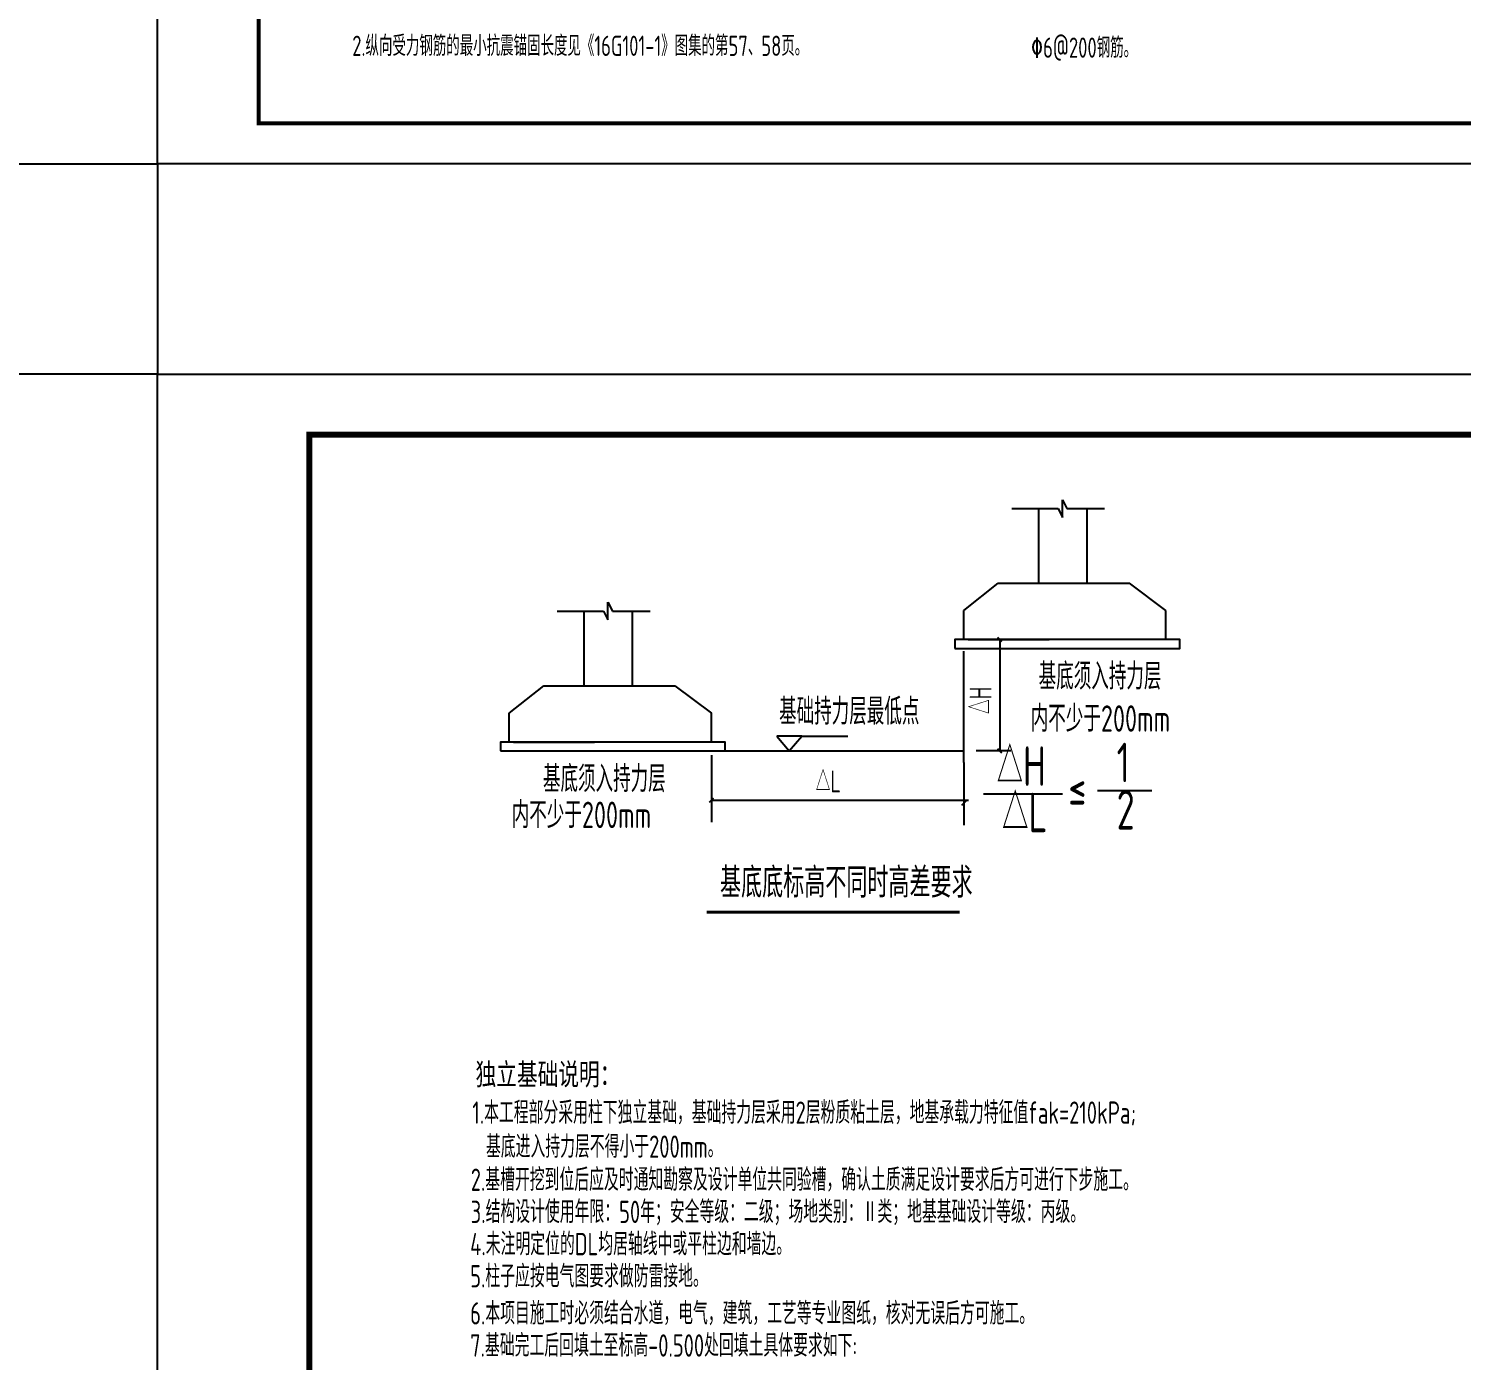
# Model space of a CAD drawing. Extents: x 2303022 to 2899168, y 17226141 to 18257813.
# Drawn here: x 2533029 to 2568410, y 18117202 to 18150074 of the extents above; entities that cross this region are included whole.
import ezdxf

# ---------------------------------------------------------------- set-up
doc = ezdxf.new("R2010")
doc.units = 0
doc.header["$LTSCALE"] = 1000
doc.header["$MEASUREMENT"] = 0
for name, color, linetype in [('LVTRY', 6, 'Continuous'), ('R-tec-ysd', 1, 'Continuous'), ('TK', 4, 'Continuous'), ('变更内容', 7, 'Continuous'), ('文字', 4, 'Continuous'), ('独立基础-TEXT', 7, 'Continuous'), ('轴线__尺寸数字', 253, 'Continuous')]:
    doc.layers.add(name, color=color, linetype=linetype)
doc.styles.add('HZ', font='rs.shx', dxfattribs={"width": 0.8, "bigfont": 'hztxt.shx'})
doc.styles.add('TSSD_REIN', font='tssdeng.shx', dxfattribs={"width": 0.7, "bigfont": 'tssdchn.shx'})
doc.styles.add('宋体', font='', dxfattribs={"width": 0.8})
doc.styles.get('宋体').set_extended_font_data('SimSun')

# ---------------------------------------------------------------- blocks, each defined once
blk = doc.blocks.new('_ArchTick')
at = {"color": 0, "linetype": 'ByBlock', "const_width": 0.4}
blk.add_lwpolyline([(-0.5, -0.5), (0.5, 0.5)], dxfattribs=at)
blk = doc.blocks.new('33333312')
at = {"color": 7, "const_width": 72}
blk.add_lwpolyline([(42502, -117084), (48259, -117084)], dxfattribs=at)
at = {"layer": '独立基础-TEXT'}
for p, q in [((50596, -107710), (50696, -107910)), ((50596, -108110), (50596, -107710)), ((49444, -107910), (50496, -107910)), ((49946, -107910), (49960, -107910)), ((50054, -109606), (50054, -107911)), ((50496, -107910), (50596, -108110)), ((50696, -107910), (50991, -107910)), ((50991, -107910), (51553, -107910)), ((51157, -109606), (51157, -107911)), ((48350, -110226), (49134, -109606)), ((52948, -110226), (52115, -109606)), ((40258, -110040), (40358, -110240)), ((40258, -110440), (40258, -110040)), ((39106, -110240), (40158, -110240)), ((39608, -110240), (39622, -110240)), ((39716, -111936), (39716, -110241)), ((40158, -110240), (40258, -110440)), ((40358, -110240), (40653, -110240)), ((40653, -110240), (41215, -110240)), ((40819, -111936), (40819, -110241)), ((48350, -110886), (48350, -110226)), ((52948, -110886), (52948, -110226)), ((48450, -110886), (50291, -110886)), ((49166, -110886), (49166, -113416)), ((48351, -113682), (48351, -111152)), ((38012, -112556), (38796, -111936)), ((41777, -111936), (42610, -112556)), ((38012, -113216), (38012, -112556)), ((42610, -113216), (42610, -112556)), ((38112, -113216), (39953, -113216)), ((44669, -113083), (45716, -113083)), ((38097, -113416), (48351, -113416)), ((42611, -113516), (42611, -115039)), ((48351, -113682), (48351, -115105)), ((49421, -113416), (48634, -113416)), ((51390, -114317), (52624, -114317)), ((42611, -114539), (48454, -114539)), ((48801, -114397), (50598, -114397))]:
    blk.add_line(p, q, dxfattribs=at)
for points in [[(49134, -109606), (50054, -109606), (51157, -109606), (52115, -109606)], [(48150, -111086), (53260, -111086), (53260, -110886), (48150, -110886), (48150, -111086)], [(38796, -111936), (39716, -111936), (40819, -111936), (41777, -111936)], [(37812, -113416), (42921, -113416), (42921, -113216), (37812, -113216), (37812, -113416)]]:
    blk.add_lwpolyline(points, dxfattribs=at)
blk.add_lwpolyline([(44095, -113083), (44382, -113416), (44669, -113083)], close=True, dxfattribs=at)
at = {"layer": '独立基础-TEXT', "xscale": 100, "yscale": 100, "zscale": 100}
for p, rotation in [((49166, -110886), 90), ((49166, -113416), 270), ((42611, -114539), 180)]:
    blk.add_blockref('_ArchTick', p, dxfattribs=dict(at, rotation=rotation))
blk.add_blockref('_ArchTick', (48351, -114605), dxfattribs=at)
at = {"color": 7, "style": 'HZ', "width": 0.7}
blk.add_text('基底底标高不同时高差要求', height=684, dxfattribs=at).set_placement((42806, -116754))
at = {"layer": '独立基础-TEXT', "style": 'TSSD_REIN', "width": 0.7}
for s, height, p in [('基底须入持力层', 600, (50052, -112023)), ('基础持力层最低点', 600, (44149, -112821)), ('内不少于200mm', 600, (49872, -112982)), ('△H', 900, (49098, -114212, 0)), ('1', 900, (51826, -114132, 0)), ('基底须入持力层 ', 600, (38779, -114353)), ('△L', 500, (44983, -114362)), ('△L', 900, (49221, -115266, 0)), ('≤', 900, (50726, -114780, 0)), ('2', 900, (51826, -115205, 0)), ('内不少于200mm', 600, (38069, -115172))]:
    blk.add_text(s, height=height, dxfattribs=at).set_placement(p)
blk.add_text('△H', height=500, rotation=90, dxfattribs=at).set_placement((48981, -112579))
blk = doc.blocks.new('GeYuanFrame_32285100', base_point=(20.09, 4.53))
at = {"layer": 'TK'}
blk.add_lwpolyline([(20.09, 4.53), (20.09, 598.53), (861.09, 598.53), (861.09, 4.53)], close=True, dxfattribs=at)
at = {"layer": 'TK', "const_width": 1}
blk.add_lwpolyline([(45.09, 588.53), (851.09, 588.53), (851.09, 14.53), (45.09, 14.53)], close=True, dxfattribs=at)
blk = doc.blocks.new('GeYuanFrame_02065267', base_point=(20.09, 4.53))
at = {"layer": 'TK'}
blk.add_lwpolyline([(20.09, 4.53), (20.09, 598.53), (861.09, 598.53), (861.09, 4.53)], close=True, dxfattribs=at)
at = {"layer": 'TK', "const_width": 1}
blk.add_lwpolyline([(45.09, 588.53), (851.09, 588.53), (851.09, 14.53), (45.09, 14.53)], close=True, dxfattribs=at)

msp = doc.modelspace()

# ---------------------------------------------------------------- linework, layer by layer
at = {"layer": 'R-tec-ysd'}
msp.add_lwpolyline([(2529847.2, 18146737.7), (2536209.8, 18146737.7), (2536209.8, 18141548.8), (2529847.2, 18141548.8)], close=True, dxfattribs=at)

# ---------------------------------------------------------------- block references
at = {"xscale": 1.085917500779033, "yscale": 1.085917498916388, "zscale": 1.0859175}
msp.add_blockref('33333312', (2503618.1, 18255407.2), dxfattribs=at)
at = {"layer": 'LVTRY'}
for name, p, xscale, yscale, zscale in [('GeYuanFrame_02065267', (2536209.8, 18146737.7), 100, 100, 100), ('GeYuanFrame_32285100', (2536209.8, 18052448.8), 150, 150, 150)]:
    msp.add_blockref(name, p, dxfattribs=dict(at, xscale=xscale, yscale=yscale, zscale=zscale))

# ---------------------------------------------------------------- texts
at = {"layer": '变更内容', "color": 3, "linetype": 'Continuous', "style": '宋体', "width": 0.7}
msp.add_text('独立基础说明：', height=535.5, dxfattribs=at).set_placement((2544063.8, 18123997.5))
at = {"layer": '文字', "linetype": 'Continuous', "style": 'TSSD_REIN', "width": 0.7}
for s, p in [('2.纵向受力钢筋的最小抗震锚固长度见《16G101-1》图集的第57、58页。', (2541020.6, 18149400.3)), ('\x826@200钢筋。', (2557780.8, 18149355.2))]:
    msp.add_text(s, height=500, dxfattribs=at).set_placement(p)
at = {"layer": '轴线__尺寸数字', "color": 2, "style": 'TSSD_REIN', "width": 0.7}
for s, p in [('1.本工程部分采用柱下独立基础，基础持力层采用2层粉质粘土层，地基承载力特征值fak=210kPa;', (2543984.2, 18123040.9)), ('基底进入持力层不得小于200mm。', (2544322.7, 18122201.1)), ('2.基槽开挖到位后应及时通知勘察及设计单位共同验槽，确认土质满足设计要求后方可进行下步施工。', (2543946.4, 18121384.5)), ('3.结构设计使用年限：50年；安全等级：二级；场地类别：Ⅱ类；地基基础设计等级：丙级。', (2543946.4, 18120591)), ('4.未注明定位的DL均居轴线中或平柱边和墙边。', (2543931.9, 18119795.4)), ('5.柱子应按电气图要求做防雷接地。', (2543931.9, 18119001.8)), ('6.本项目施工时必须结合水道，电气，建筑，工艺等专业图纸，核对无误后方可施工。', (2543931.8, 18118086.5)), ('7.基础完工后回填土至标高-0.500处回填土具体要求如下:', (2543931.8, 18117293))]:
    msp.add_text(s, height=550.8, rotation=0, dxfattribs=at).set_placement(p)

doc.saveas('drawing.dxf')
